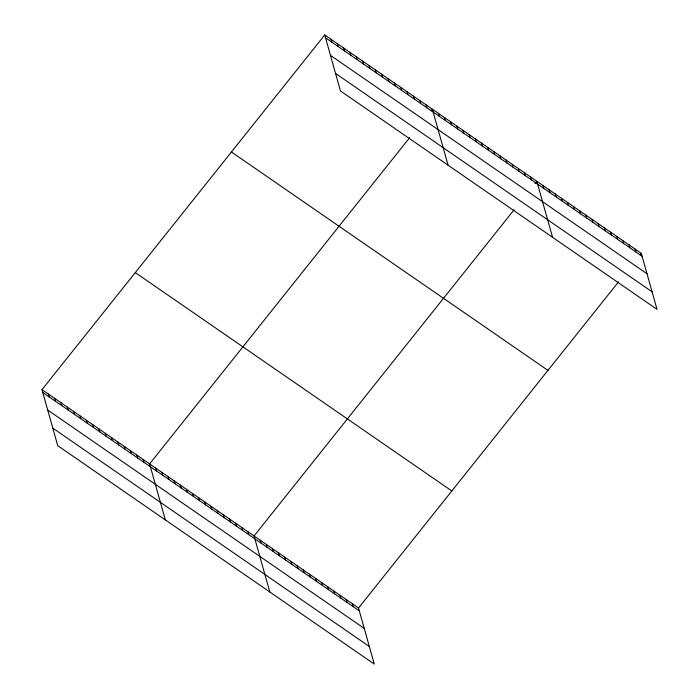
<?xml version="1.0" encoding="UTF-8"?>
<svg xmlns="http://www.w3.org/2000/svg" width="699" height="699" viewBox="0 0 699 699"><rect width="100%" height="100%" fill="white"/><g stroke="black" fill="none" stroke-linecap="round" stroke-linejoin="round"><path stroke-width="1.05" d="M41.984 389.64L358.517 608.034L374.262 664.05L57.729 445.665L41.984 389.64L324.738 34.95L641.271 253.335L657.016 309.36L340.483 90.966L324.738 34.95M409.649 137.694L149.603 463.891L165.348 519.916M431.134 110.739L432.358 109.201L448.103 165.217M514.097 209.761L254.06 535.967L269.805 591.983M534.971 183.575L536.815 181.268L552.559 237.293M358.517 608.034L618.554 281.828M640.039 254.873L641.271 253.335M325.542 37.825L642.075 256.21M330.478 55.361L647.003 273.746M335.555 73.43L652.088 291.815M231.43 151.998L547.964 370.383M135.291 272.593L451.825 490.978M42.788 392.515L359.321 610.9M47.724 410.051L364.249 628.436M52.801 428.12L369.334 646.514M635.129 249.097L635.933 251.972M628.978 244.86L629.79 247.726M622.835 240.622L623.639 243.488M616.693 236.376L617.497 239.25M610.55 232.138L611.354 235.013M604.399 227.9L605.212 230.775M598.257 223.663L599.069 226.528M592.114 219.425L592.918 222.291M585.972 215.187L586.776 218.053M579.829 210.941L580.633 213.815M573.678 206.703L574.491 209.578M567.536 202.465L568.339 205.34M561.393 198.228L562.197 201.094M555.251 193.99L556.054 196.856M549.099 189.744L549.912 192.618M542.957 185.506L543.77 188.381M530.672 177.03L531.476 179.896M524.53 172.793L525.333 175.659M518.378 168.555L519.191 171.421M512.236 164.309L513.04 167.183M506.093 160.071L506.897 162.946M499.951 155.833L500.755 158.708M493.8 151.596L494.612 154.462M487.657 147.358L488.47 150.224M481.515 143.112L482.319 145.986M475.372 138.874L476.176 141.748M469.23 134.636L470.034 137.511M463.079 130.398L463.891 133.264M456.936 126.161L457.74 129.027M450.794 121.923L451.598 124.789M444.651 117.677L445.455 120.551M438.5 113.439L439.313 116.314M426.032 104.833L426.836 107.707M419.697 100.464L420.501 103.338M413.371 96.095L414.175 98.97M407.036 91.726L407.84 94.601M400.702 87.366L401.514 90.232M394.376 82.998L395.18 85.863M388.041 78.629L388.854 81.495M381.715 74.26L382.519 77.126M375.38 69.891L376.193 72.766M369.055 65.523L369.858 68.397M362.72 61.154L363.532 64.028M356.394 56.785L357.198 59.66M350.059 52.425L350.872 55.291M343.733 48.056L344.537 50.922M337.399 43.688L338.211 46.553M331.073 39.319L331.876 42.185M352.375 603.787L353.178 606.662M346.223 599.55L347.036 602.424M340.081 595.312L340.885 598.187M333.939 591.074L334.742 593.94M327.796 586.837L328.6 589.703M321.645 582.59L322.457 585.465M315.502 578.353L316.315 581.227M309.36 574.115L310.164 576.99M303.217 569.877L304.021 572.743M297.075 565.64L297.879 568.505M290.924 561.402L291.736 564.268M284.781 557.155L285.585 560.03M278.639 552.918L279.443 555.792M272.496 548.68L273.3 551.555M266.345 544.442L267.158 547.308M260.203 540.205L261.015 543.071M247.918 531.721L248.722 534.595M241.767 527.483L242.579 530.358M235.624 523.245L236.437 526.12M229.482 519.008L230.286 521.873M223.339 514.77L224.143 517.636M217.197 510.523L218.001 513.398M211.046 506.286L211.858 509.16M204.903 502.048L205.707 504.923M198.761 497.81L199.565 500.676M192.618 493.573L193.422 496.439M186.467 489.335L187.28 492.201M180.325 485.089L181.137 487.963M174.182 480.851L174.986 483.725M168.04 476.613L168.843 479.488M161.897 472.375L162.701 475.241M155.746 468.138L156.559 471.004M143.278 459.531L144.081 462.397M136.943 455.163L137.747 458.028M130.617 450.794L131.421 453.66M124.282 446.425L125.086 449.291M117.948 442.056L118.76 444.931M111.622 437.688L112.425 440.562M105.287 433.319L106.099 436.193M98.961 428.95L99.765 431.825M92.626 424.581L93.439 427.456M86.3 420.221L87.104 423.087M79.966 415.853L80.778 418.718M73.64 411.484L74.444 414.35M67.305 407.115L68.118 409.981M60.979 402.746L61.783 405.621M54.644 398.378L55.448 401.252M48.318 394.009L49.122 396.883"/></g></svg>
